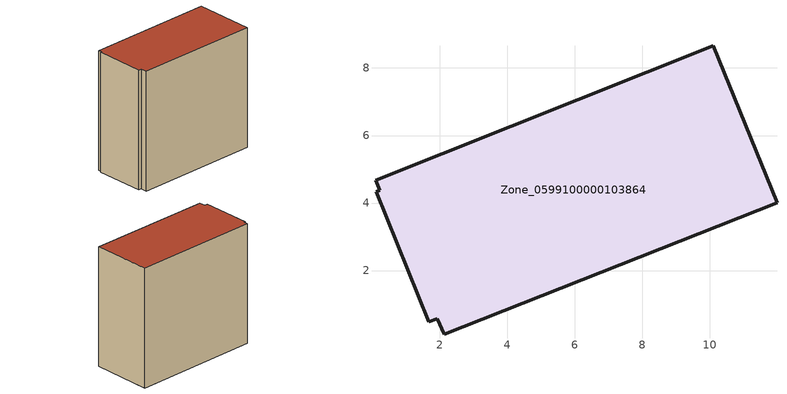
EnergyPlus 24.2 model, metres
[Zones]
Zone_0599100000103864
 floor ground (C_G): 2.13,0.11 1.92,0.58 1.67,0.48 0.12,4.34 0.22,4.39 0.1,4.67 10.09,8.66 11.98,4 z0
 wall outside (C_F): 0.12,4.34 1.67,0.48 1.92,0.58 2.13,0.11 11.98,4 10.09,8.66 0.1,4.67 0.22,4.39 0.12,4.34 z0:10.16
 roof outside (C_R): 1.67,0.48 1.92,0.58 2.13,0.11 11.98,4 10.09,8.66 0.1,4.67 0.22,4.39 0.12,4.34 z10.16
[BUILDING]
Pand.0599100000103864: North Axis=0; Terrain=City; Loads Convergence Tolerance Value=0.04; Temperature Convergence Tolerance Value=0.4; Solar Distribution=FullExterior; Maximum Number of Warmup Days=25; Minimum Number of Warmup Days=1
[Site:Location]
Rotterdam.The.Hague.AP_ZH_NLD Design_Conditions: Latitude=51.96; Longitude=4.45; Time Zone=1; Elevation=-4.5
[SITE:GROUNDTEMPERATURE:BUILDINGSURFACE]
18, 18, 18, 18, 18, 18, 18, 18, 18, 18, 18, 18
[MATERIAL] Thermal Absorptance=0.9; Solar Absorptance=0.7; Visible Absorptance=0.7
Name | Roughness | Thickness | Conductivity | Density | Specific Heat
G.TI.1946 | MediumSmooth | 0.15 | 1 | 540 | 1210
F.TI.1946 | Rough | 0.3 | 0.857143 | 1920 | 840
R.TI.1946 | MediumRough | 0.2 | 0.1 | 1500 | 1000
[CONSTRUCTION]
C_G: G.TI.1946
C_F: F.TI.1946
C_R: R.TI.1946
[ZONE]
Zone_0599100000103864: Type=1; Multiplier=1; Ceiling Height=Autocalculate; Volume=Autocalculate; Floor Area=autocalculate; Part of Total Floor Area=Yes
[ZONEINFILTRATION:DESIGNFLOWRATE]
Infil_Zone_0599100000103864: Zone or ZoneList or Space or SpaceList=Zone_0599100000103864; Schedule=AlwaysOn; Design Flow Rate Calculation Method=Flow/Area; Flow Rate per Floor Area=0.003; Constant Term Coefficient=1; Temperature Term Coefficient=0; Velocity Term Coefficient=0; Velocity Squared Term Coefficient=0
[HVACTEMPLATE:ZONE:IDEALLOADSAIRSYSTEM]
Zone_0599100000103864: Maximum Heating Supply Air Temperature=50; Minimum Cooling Supply Air Temperature=13; Maximum Heating Supply Air Humidity Ratio=0.0156; Minimum Cooling Supply Air Humidity Ratio=0.0077; Heating Limit=NoLimit; Cooling Limit=NoLimit; Dehumidification Control Type=ConstantSensibleHeatRatio; Cooling Sensible Heat Ratio=0.7; Dehumidification Setpoint=60; Humidification Control Type=None; Humidification Setpoint=30; Outdoor Air Method=None; Outdoor Air Flow Rate per Person=0.00944; Outdoor Air Flow Rate per Zone Floor Area=0; Outdoor Air Flow Rate per Zone=0; Demand Controlled Ventilation Type=None; Outdoor Air Economizer Type=NoEconomizer; Heat Recovery Type=None; Sensible Heat Recovery Effectiveness=0.7; Latent Heat Recovery Effectiveness=0.65
[ZONECONTROL:THERMOSTAT]
ThermostatControl_Zone_0599100000103864: Zone or ZoneList=Zone_0599100000103864; Control Type Schedule=DualSetpointControlType; Control 1=Thermostat_Zone_0599100000103864; Temperature Difference Between Cutout And Setpoint=0
[THERMOSTATSETPOINT:DUALSETPOINT]
Thermostat_Zone_0599100000103864: Heating Setpoint Temperature Schedule=HeatingSetpoint_Zone_0599100000103864; Cooling Setpoint Temperature Schedule=CoolingSetpoint_Zone_0599100000103864
[SCHEDULE:COMPACT]
HeatingSetpoint_Zone_0599100000103864: Through: 12/31, For: AllDays, Until: 24:00, 21
CoolingSetpoint_Zone_0599100000103864: Through: 12/31, For: AllDays, Until: 24:00, 24
DualSetpointControlType: Through: 12/31, For: AllDays, Until: 24:00, 4
AlwaysOn: Through: 12/31, For: AllDays, Until: 24:00, 1
